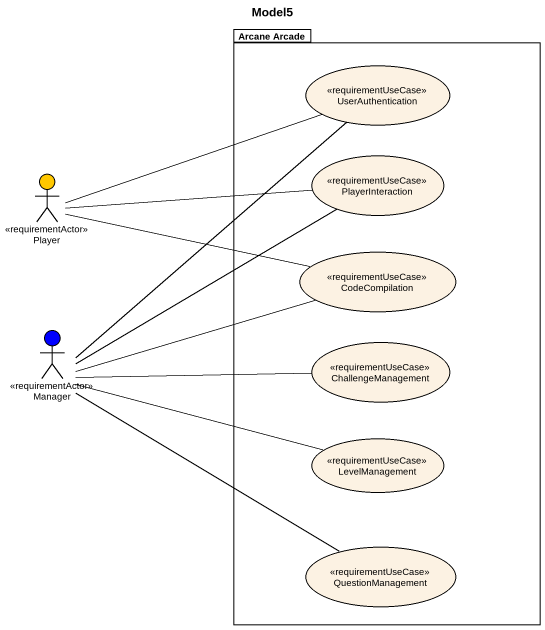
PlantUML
@startuml
title Model5
package "Arcane Arcade" as Arcane_Arcade {
  usecase UserAuthentication <<requirementUseCase>>
  usecase PlayerInteraction <<requirementUseCase>>
  usecase CodeCompilation <<requirementUseCase>>
  usecase ChallengeManagement <<requirementUseCase>>
  usecase LevelManagement <<requirementUseCase>>
  usecase QuestionManagement <<requirementUseCase>>
}
actor Player <<requirementActor>> #FFC800
actor Manager <<requirementActor>> #0000FF
Player -right- UserAuthentication
Player -right- PlayerInteraction
Player -right- CodeCompilation
Manager -up- UserAuthentication
Manager -right- PlayerInteraction
Manager -right- CodeCompilation
Manager -right- ChallengeManagement
Manager -right- LevelManagement
Manager -- QuestionManagement
@enduml
